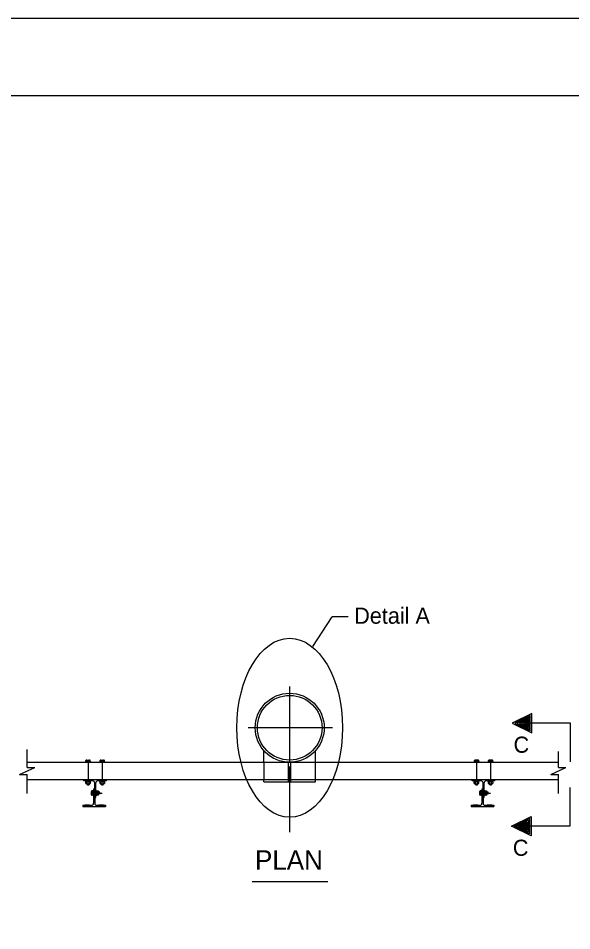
# Model space of a CAD drawing. Extents: x 0 to 2.83, y -0.03 to 1.83.
# Drawn here: x 2.051 to 2.497, y 1.099 to 1.833 of the extents above; entities that cross this region are included whole.
import ezdxf

# ---------------------------------------------------------------- set-up
doc = ezdxf.new("R2010")
doc.units = 0
for name, color, linetype in [('52', 7, 'Continuous'), ('55', 7, 'Continuous'), ('57', 7, 'Continuous'), ('63', 7, 'Continuous')]:
    doc.layers.add(name, color=color, linetype=linetype)

msp = doc.modelspace()

# ---------------------------------------------------------------- linework, layer by layer
at = {"layer": '52'}
for p, q in [((2.24874, 1.23455), (2.24874, 1.24403)), ((2.29054, 1.23455), (2.29054, 1.24403)), ((2.05828, 1.23455), (2.48598, 1.23455)), ((2.10557, 1.23517), (2.10926, 1.23517)), ((2.10557, 1.23517), (2.10557, 1.23455)), ((2.10557, 1.23455), (2.10926, 1.23455)), ((2.10562, 1.23517), (2.10562, 1.23603)), ((2.10562, 1.23517), (2.10912, 1.23517)), ((2.10597, 1.23625), (2.1087, 1.23625)), ((2.10649, 1.23517), (2.10649, 1.23603)), ((2.10742, 1.23565), (2.10742, 1.23565)), ((2.10742, 1.23517), (2.10742, 1.23517)), ((2.10742, 1.23455), (2.10742, 1.21957)), ((2.10742, 1.23455), (2.10742, 1.23455)), ((2.10824, 1.23517), (2.10824, 1.23603)), ((2.10912, 1.23517), (2.10912, 1.23602)), ((2.10926, 1.23517), (2.10926, 1.23455)), ((2.1169, 1.23517), (2.12058, 1.23517)), ((2.1169, 1.23517), (2.1169, 1.23455)), ((2.1169, 1.23455), (2.12058, 1.23455)), ((2.11694, 1.23517), (2.11694, 1.23603)), ((2.11694, 1.23517), (2.12044, 1.23517)), ((2.1173, 1.23625), (2.12003, 1.23625)), ((2.11782, 1.23517), (2.11782, 1.23603)), ((2.11874, 1.23565), (2.11874, 1.23565)), ((2.11874, 1.23517), (2.11874, 1.23517)), ((2.11874, 1.23455), (2.11874, 1.21957)), ((2.11874, 1.23455), (2.11874, 1.23455)), ((2.11957, 1.23517), (2.11957, 1.23603)), ((2.12044, 1.23517), (2.12044, 1.23602)), ((2.12058, 1.23517), (2.12058, 1.23455)), ((2.24874, 1.23455), (2.24874, 1.22066)), ((2.26877, 1.21892), (2.26877, 1.23457)), ((2.27051, 1.21892), (2.27051, 1.23457)), ((2.29054, 1.22066), (2.29054, 1.23455)), ((2.42193, 1.23517), (2.41824, 1.23517)), ((2.41824, 1.23517), (2.41824, 1.23455)), ((2.42193, 1.23455), (2.41824, 1.23455)), ((2.41838, 1.23517), (2.41838, 1.23602)), ((2.42188, 1.23517), (2.41838, 1.23517)), ((2.42152, 1.23625), (2.4188, 1.23625)), ((2.41926, 1.23517), (2.41926, 1.23603)), ((2.42008, 1.23565), (2.42008, 1.23565)), ((2.42008, 1.23517), (2.42008, 1.23517)), ((2.42008, 1.23455), (2.42008, 1.21957)), ((2.42008, 1.23455), (2.42008, 1.23455)), ((2.42101, 1.23517), (2.42101, 1.23603)), ((2.42188, 1.23517), (2.42188, 1.23603)), ((2.42193, 1.23517), (2.42193, 1.23455)), ((2.43325, 1.23517), (2.42957, 1.23517)), ((2.42957, 1.23517), (2.42957, 1.23455)), ((2.43325, 1.23455), (2.42957, 1.23455)), ((2.42971, 1.23517), (2.42971, 1.23602)), ((2.43321, 1.23517), (2.42971, 1.23517)), ((2.43285, 1.23625), (2.43013, 1.23625)), ((2.43058, 1.23517), (2.43058, 1.23603)), ((2.43141, 1.23565), (2.43141, 1.23565)), ((2.43141, 1.23517), (2.43141, 1.23517)), ((2.43141, 1.23455), (2.43141, 1.21957)), ((2.43141, 1.23455), (2.43141, 1.23455)), ((2.43233, 1.23517), (2.43233, 1.23603)), ((2.43321, 1.23517), (2.43321, 1.23603)), ((2.43325, 1.23517), (2.43325, 1.23455)), ((2.05828, 1.22066), (2.48598, 1.22066)), ((2.10393, 1.21957), (2.10393, 1.22066)), ((2.11112, 1.21957), (2.10393, 1.21957)), ((2.10557, 1.21957), (2.10926, 1.21957)), ((2.10557, 1.21895), (2.10557, 1.21957)), ((2.10702, 1.21895), (2.10763, 1.21957)), ((2.10742, 1.21957), (2.10742, 1.21957)), ((2.10926, 1.21895), (2.10926, 1.21957)), ((2.12223, 1.21957), (2.11504, 1.21957)), ((2.1169, 1.21957), (2.12058, 1.21957)), ((2.1169, 1.21895), (2.1169, 1.21957)), ((2.11834, 1.21895), (2.11895, 1.21957)), ((2.11874, 1.21957), (2.11874, 1.21957)), ((2.12058, 1.21895), (2.12058, 1.21957)), ((2.12223, 1.21957), (2.12223, 1.22066)), ((2.24874, 1.21892), (2.24874, 1.22066)), ((2.29054, 1.21892), (2.29054, 1.22066)), ((2.4166, 1.21957), (2.4166, 1.22066)), ((2.42378, 1.21957), (2.4166, 1.21957)), ((2.41824, 1.21957), (2.42193, 1.21957)), ((2.41824, 1.21895), (2.41824, 1.21957)), ((2.41968, 1.21895), (2.42029, 1.21957)), ((2.42008, 1.21957), (2.42008, 1.21957)), ((2.42193, 1.21895), (2.42193, 1.21957)), ((2.43489, 1.21957), (2.42771, 1.21957)), ((2.42957, 1.21957), (2.43325, 1.21957)), ((2.42957, 1.21895), (2.42957, 1.21957)), ((2.43101, 1.21895), (2.43162, 1.21957)), ((2.43141, 1.21957), (2.43141, 1.21957)), ((2.43325, 1.21895), (2.43325, 1.21957)), ((2.43489, 1.21957), (2.43489, 1.22066)), ((2.10557, 1.21895), (2.10926, 1.21895)), ((2.10562, 1.21895), (2.10912, 1.21895)), ((2.10562, 1.21748), (2.10562, 1.21873)), ((2.10601, 1.21727), (2.10868, 1.21727)), ((2.10649, 1.21748), (2.10649, 1.21873)), ((2.10671, 1.21707), (2.10649, 1.21717)), ((2.10671, 1.21685), (2.10649, 1.21695)), ((2.1065, 1.21717), (2.10668, 1.21727)), ((2.1065, 1.21717), (2.10823, 1.21726)), ((2.1065, 1.21695), (2.10671, 1.21707)), ((2.1065, 1.21695), (2.10823, 1.21703)), ((2.1065, 1.21673), (2.10671, 1.21685)), ((2.1065, 1.21673), (2.10823, 1.21682)), ((2.10672, 1.21663), (2.1065, 1.21673)), ((2.10651, 1.21651), (2.10672, 1.21663)), ((2.10651, 1.21651), (2.10823, 1.2166)), ((2.10693, 1.21631), (2.10651, 1.21651)), ((2.10671, 1.21707), (2.10803, 1.21713)), ((2.10671, 1.21685), (2.10803, 1.21692)), ((2.10672, 1.21663), (2.10803, 1.2167)), ((2.10693, 1.21631), (2.10798, 1.21631)), ((2.1074, 1.21645), (2.10803, 1.21648)), ((2.10742, 1.21895), (2.10742, 1.21895)), ((2.10798, 1.21631), (2.10817, 1.21642)), ((2.10803, 1.21713), (2.10823, 1.21726)), ((2.10823, 1.21703), (2.10803, 1.21714)), ((2.10803, 1.21692), (2.10823, 1.21703)), ((2.10823, 1.21682), (2.10803, 1.21693)), ((2.10803, 1.2167), (2.10823, 1.21682)), ((2.10823, 1.2166), (2.10803, 1.21671)), ((2.10803, 1.21648), (2.10823, 1.2166)), ((2.10817, 1.21642), (2.10803, 1.21648)), ((2.10824, 1.21748), (2.10824, 1.21873)), ((2.10912, 1.21872), (2.10912, 1.2175)), ((2.11177, 1.21325), (2.11177, 1.20149)), ((2.11177, 1.21325), (2.11264, 1.21325)), ((2.11264, 1.20628), (2.11264, 1.21804)), ((2.11264, 1.21325), (2.11264, 1.20149)), ((2.11352, 1.20628), (2.11352, 1.21804)), ((2.1169, 1.21895), (2.12058, 1.21895)), ((2.11694, 1.21895), (2.12044, 1.21895)), ((2.11694, 1.21748), (2.11694, 1.21873)), ((2.11733, 1.21727), (2.12001, 1.21727)), ((2.11782, 1.21748), (2.11782, 1.21873)), ((2.11803, 1.21707), (2.11782, 1.21717)), ((2.11803, 1.21685), (2.11782, 1.21695)), ((2.11783, 1.21717), (2.118, 1.21727)), ((2.11783, 1.21717), (2.11956, 1.21726)), ((2.11783, 1.21695), (2.11803, 1.21707)), ((2.11783, 1.21695), (2.11956, 1.21703)), ((2.11783, 1.21673), (2.11803, 1.21685)), ((2.11783, 1.21673), (2.11956, 1.21682)), ((2.11804, 1.21663), (2.11783, 1.21673)), ((2.11783, 1.21651), (2.11804, 1.21663)), ((2.11783, 1.21651), (2.11956, 1.2166)), ((2.11826, 1.21631), (2.11783, 1.21651)), ((2.11803, 1.21707), (2.11935, 1.21713)), ((2.11803, 1.21685), (2.11935, 1.21692)), ((2.11804, 1.21663), (2.11935, 1.2167)), ((2.11826, 1.21631), (2.11931, 1.21631)), ((2.11872, 1.21645), (2.11936, 1.21648)), ((2.11874, 1.21895), (2.11874, 1.21895)), ((2.11931, 1.21631), (2.11949, 1.21642)), ((2.11956, 1.21703), (2.11935, 1.21714)), ((2.11956, 1.21682), (2.11935, 1.21693)), ((2.11956, 1.2166), (2.11935, 1.21671)), ((2.11936, 1.21713), (2.11956, 1.21726)), ((2.11936, 1.21692), (2.11956, 1.21703)), ((2.11936, 1.2167), (2.11956, 1.21682)), ((2.11936, 1.21648), (2.11956, 1.2166)), ((2.11949, 1.21642), (2.11936, 1.21648)), ((2.11957, 1.21748), (2.11957, 1.21873)), ((2.12044, 1.21872), (2.12044, 1.2175)), ((2.24874, 1.21892), (2.29054, 1.21892)), ((2.41824, 1.21895), (2.42193, 1.21895)), ((2.41828, 1.21895), (2.42178, 1.21895)), ((2.41828, 1.21748), (2.41828, 1.21873)), ((2.41867, 1.21727), (2.42135, 1.21727)), ((2.41916, 1.21748), (2.41916, 1.21873)), ((2.41938, 1.21707), (2.41916, 1.21717)), ((2.41938, 1.21685), (2.41916, 1.21695)), ((2.41917, 1.21717), (2.41934, 1.21727)), ((2.41917, 1.21717), (2.4209, 1.21726)), ((2.41917, 1.21695), (2.41938, 1.21707)), ((2.41917, 1.21695), (2.4209, 1.21703)), ((2.41917, 1.21673), (2.41938, 1.21685)), ((2.41917, 1.21673), (2.4209, 1.21682)), ((2.41938, 1.21663), (2.41917, 1.21673)), ((2.41918, 1.21651), (2.41938, 1.21663)), ((2.41918, 1.21651), (2.4209, 1.2166)), ((2.4196, 1.21631), (2.41918, 1.21651)), ((2.41938, 1.21707), (2.42069, 1.21713)), ((2.41938, 1.21685), (2.42069, 1.21692)), ((2.41938, 1.21663), (2.42069, 1.2167)), ((2.4196, 1.21631), (2.42065, 1.21631)), ((2.42007, 1.21645), (2.4207, 1.21648)), ((2.42008, 1.21895), (2.42008, 1.21895)), ((2.42065, 1.21631), (2.42083, 1.21642)), ((2.4209, 1.21703), (2.42069, 1.21714)), ((2.4209, 1.21682), (2.42069, 1.21693)), ((2.4209, 1.2166), (2.42069, 1.21671)), ((2.4207, 1.21713), (2.4209, 1.21726)), ((2.4207, 1.21692), (2.4209, 1.21703)), ((2.4207, 1.2167), (2.4209, 1.21682)), ((2.4207, 1.21648), (2.4209, 1.2166)), ((2.42083, 1.21642), (2.4207, 1.21648)), ((2.42091, 1.21748), (2.42091, 1.21873)), ((2.42178, 1.21872), (2.42178, 1.2175)), ((2.42443, 1.21325), (2.42443, 1.20149)), ((2.42443, 1.21325), (2.42531, 1.21325)), ((2.42531, 1.20628), (2.42531, 1.21804)), ((2.42531, 1.21325), (2.42531, 1.20149)), ((2.42618, 1.20628), (2.42618, 1.21804)), ((2.42957, 1.21895), (2.43325, 1.21895)), ((2.42961, 1.21895), (2.43311, 1.21895)), ((2.42961, 1.21748), (2.42961, 1.21873)), ((2.43, 1.21727), (2.43268, 1.21727)), ((2.43048, 1.21748), (2.43048, 1.21873)), ((2.4307, 1.21707), (2.43048, 1.21717)), ((2.4307, 1.21685), (2.43048, 1.21695)), ((2.43049, 1.21717), (2.43067, 1.21727)), ((2.43049, 1.21717), (2.43223, 1.21726)), ((2.43049, 1.21695), (2.4307, 1.21707)), ((2.43049, 1.21695), (2.43223, 1.21703)), ((2.43049, 1.21673), (2.4307, 1.21685)), ((2.43049, 1.21673), (2.43223, 1.21682)), ((2.43071, 1.21663), (2.43049, 1.21673)), ((2.4305, 1.21651), (2.43071, 1.21663)), ((2.4305, 1.21651), (2.43223, 1.2166)), ((2.43093, 1.21631), (2.4305, 1.21651)), ((2.4307, 1.21707), (2.43202, 1.21713)), ((2.4307, 1.21685), (2.43202, 1.21692)), ((2.43071, 1.21663), (2.43202, 1.2167)), ((2.43093, 1.21631), (2.43197, 1.21631)), ((2.43139, 1.21645), (2.43203, 1.21648)), ((2.43141, 1.21895), (2.43141, 1.21895)), ((2.43197, 1.21631), (2.43216, 1.21642)), ((2.43223, 1.21703), (2.43202, 1.21714)), ((2.43223, 1.21682), (2.43202, 1.21693)), ((2.43223, 1.2166), (2.43202, 1.21671)), ((2.43203, 1.21713), (2.43223, 1.21726)), ((2.43203, 1.21692), (2.43223, 1.21703)), ((2.43203, 1.2167), (2.43223, 1.21682)), ((2.43203, 1.21648), (2.43223, 1.2166)), ((2.43216, 1.21642), (2.43203, 1.21648)), ((2.43223, 1.21748), (2.43223, 1.21873)), ((2.43311, 1.21872), (2.43311, 1.2175)), ((2.11007, 1.20833), (2.11007, 1.21105)), ((2.11115, 1.21059), (2.11028, 1.21059)), ((2.11115, 1.20884), (2.11028, 1.20884)), ((2.11115, 1.20797), (2.11028, 1.20797)), ((2.11115, 1.21147), (2.1103, 1.21147)), ((2.11115, 1.20793), (2.11115, 1.21161)), ((2.11115, 1.21161), (2.11177, 1.21161)), ((2.11115, 1.20797), (2.11115, 1.21147)), ((2.11115, 1.20977), (2.11115, 1.20977)), ((2.11115, 1.20793), (2.11177, 1.20793)), ((2.11177, 1.20793), (2.11177, 1.21161)), ((2.11177, 1.20977), (2.11177, 1.20977)), ((2.11177, 1.20977), (2.11871, 1.20977)), ((2.11352, 1.20628), (2.11264, 1.20628)), ((2.11352, 1.20793), (2.11352, 1.21161)), ((2.11413, 1.21161), (2.11352, 1.21161)), ((2.11413, 1.20937), (2.11352, 1.20998)), ((2.11352, 1.20977), (2.11352, 1.20977)), ((2.11413, 1.20793), (2.11352, 1.20793)), ((2.11413, 1.20793), (2.11413, 1.21161)), ((2.11413, 1.20797), (2.11413, 1.21147)), ((2.11413, 1.20977), (2.11413, 1.20977)), ((2.1156, 1.21059), (2.11435, 1.21059)), ((2.1156, 1.20884), (2.11435, 1.20884)), ((2.1156, 1.20797), (2.11435, 1.20797)), ((2.11437, 1.21147), (2.11558, 1.21147)), ((2.11582, 1.20836), (2.11582, 1.21103)), ((2.11592, 1.20885), (2.11582, 1.20903)), ((2.11592, 1.20885), (2.11583, 1.21058)), ((2.11595, 1.21038), (2.11583, 1.21058)), ((2.11602, 1.20906), (2.11592, 1.20884)), ((2.11605, 1.21058), (2.11594, 1.21037)), ((2.11602, 1.20906), (2.11595, 1.21037)), ((2.11613, 1.20885), (2.11602, 1.20906)), ((2.11613, 1.20885), (2.11605, 1.21058)), ((2.11617, 1.21038), (2.11605, 1.21058)), ((2.11623, 1.20906), (2.11613, 1.20884)), ((2.11627, 1.21058), (2.11616, 1.21037)), ((2.11623, 1.20906), (2.11617, 1.21037)), ((2.11636, 1.20885), (2.11623, 1.20906)), ((2.11636, 1.20885), (2.11627, 1.21058)), ((2.11638, 1.21038), (2.11627, 1.21058)), ((2.11645, 1.20907), (2.11635, 1.20885)), ((2.11648, 1.21058), (2.11638, 1.21037)), ((2.11645, 1.20907), (2.11638, 1.21037)), ((2.11658, 1.20886), (2.11645, 1.20907)), ((2.11658, 1.20886), (2.11648, 1.21058)), ((2.1166, 1.21038), (2.11648, 1.21058)), ((2.11678, 1.20928), (2.11658, 1.20886)), ((2.11667, 1.21052), (2.1166, 1.21038)), ((2.11663, 1.20975), (2.1166, 1.21038)), ((2.11678, 1.21033), (2.11667, 1.21052)), ((2.11678, 1.20928), (2.11678, 1.21033)), ((2.42273, 1.20833), (2.42273, 1.21105)), ((2.42382, 1.21059), (2.42295, 1.21059)), ((2.42382, 1.20884), (2.42295, 1.20884)), ((2.42382, 1.20797), (2.42295, 1.20797)), ((2.42382, 1.21147), (2.42297, 1.21147)), ((2.42382, 1.20793), (2.42382, 1.21161)), ((2.42382, 1.21161), (2.42443, 1.21161)), ((2.42382, 1.20797), (2.42382, 1.21147)), ((2.42382, 1.20977), (2.42382, 1.20977)), ((2.42382, 1.20793), (2.42443, 1.20793)), ((2.42443, 1.20793), (2.42443, 1.21161)), ((2.42443, 1.20977), (2.42443, 1.20977)), ((2.42443, 1.20977), (2.43138, 1.20977)), ((2.42618, 1.20628), (2.42531, 1.20628)), ((2.42618, 1.20793), (2.42618, 1.21161)), ((2.4268, 1.21161), (2.42618, 1.21161)), ((2.4268, 1.20937), (2.42618, 1.20998)), ((2.42618, 1.20977), (2.42618, 1.20977)), ((2.4268, 1.20793), (2.42618, 1.20793)), ((2.4268, 1.20793), (2.4268, 1.21161)), ((2.4268, 1.20797), (2.4268, 1.21147)), ((2.4268, 1.20977), (2.4268, 1.20977)), ((2.42827, 1.21059), (2.42702, 1.21059)), ((2.42827, 1.20884), (2.42702, 1.20884)), ((2.42827, 1.20797), (2.42702, 1.20797)), ((2.42703, 1.21147), (2.42825, 1.21147)), ((2.42848, 1.20836), (2.42848, 1.21103)), ((2.42858, 1.20885), (2.42848, 1.20903)), ((2.42858, 1.20885), (2.42849, 1.21058)), ((2.42862, 1.21038), (2.42849, 1.21058)), ((2.42868, 1.20906), (2.42858, 1.20884)), ((2.42872, 1.21058), (2.42861, 1.21037)), ((2.42868, 1.20906), (2.42862, 1.21037)), ((2.4288, 1.20885), (2.42868, 1.20906)), ((2.4288, 1.20885), (2.42872, 1.21058)), ((2.42883, 1.21038), (2.42872, 1.21058)), ((2.4289, 1.20906), (2.4288, 1.20884)), ((2.42893, 1.21058), (2.42883, 1.21037)), ((2.4289, 1.20906), (2.42883, 1.21037)), ((2.42903, 1.20885), (2.4289, 1.20906)), ((2.42903, 1.20885), (2.42893, 1.21058)), ((2.42905, 1.21038), (2.42893, 1.21058)), ((2.42912, 1.20907), (2.42902, 1.20885)), ((2.42915, 1.21058), (2.42904, 1.21037)), ((2.42912, 1.20907), (2.42905, 1.21037)), ((2.42924, 1.20886), (2.42912, 1.20907)), ((2.42924, 1.20886), (2.42915, 1.21058)), ((2.42927, 1.21038), (2.42915, 1.21058)), ((2.42944, 1.20928), (2.42924, 1.20886)), ((2.42933, 1.21052), (2.42927, 1.21038)), ((2.4293, 1.20975), (2.42927, 1.21038)), ((2.42944, 1.21033), (2.42933, 1.21052)), ((2.42944, 1.20928), (2.42944, 1.21033)), ((2.10306, 1.19997), (2.10306, 1.19888)), ((2.10306, 1.19997), (2.11024, 1.19997)), ((2.10306, 1.19888), (2.12135, 1.19888)), ((2.10838, 1.19997), (2.1047, 1.19997)), ((2.10654, 1.19997), (2.10654, 1.19997)), ((2.11417, 1.19997), (2.12135, 1.19997)), ((2.11971, 1.19997), (2.11603, 1.19997)), ((2.11787, 1.19997), (2.11787, 1.19997)), ((2.12135, 1.19997), (2.12135, 1.19888)), ((2.41573, 1.19997), (2.41573, 1.19888)), ((2.41573, 1.19997), (2.42291, 1.19997)), ((2.41573, 1.19888), (2.43402, 1.19888)), ((2.42105, 1.19997), (2.41737, 1.19997)), ((2.41921, 1.19997), (2.41921, 1.19997)), ((2.42683, 1.19997), (2.43402, 1.19997)), ((2.43237, 1.19997), (2.42869, 1.19997)), ((2.43053, 1.19997), (2.43053, 1.19997)), ((2.43402, 1.19997), (2.43402, 1.19888))]:
    msp.add_line(p, q, dxfattribs=at)
for radius in [0.02778, 0.02604]:
    msp.add_circle((2.26965, 1.26233), radius, dxfattribs=at)
for centre, radius, start, end in [((2.10605, 1.23572), 0.000534, 35.66322, 144.33678), ((2.10605, 1.23571), 0.000542, 36.80441, 143.19559), ((2.10736, 1.23437), 0.00188, 62.20774, 117.79226), ((2.10868, 1.23571), 0.000542, 36.76123, 143.23878), ((2.11738, 1.23572), 0.000534, 35.66322, 144.33678), ((2.11738, 1.23571), 0.000542, 36.80441, 143.19559), ((2.11869, 1.23437), 0.00188, 62.20774, 117.79226), ((2.12, 1.23571), 0.000542, 36.76123, 143.23878), ((2.41882, 1.23571), 0.000542, 36.76123, 143.23877), ((2.42014, 1.23437), 0.00188, 62.20774, 117.79226), ((2.42145, 1.23572), 0.000534, 35.66322, 144.33678), ((2.42145, 1.23571), 0.000542, 36.80441, 143.19559), ((2.43015, 1.23571), 0.000542, 36.76123, 143.23877), ((2.43146, 1.23437), 0.00188, 62.20774, 117.79226), ((2.43277, 1.23572), 0.000534, 35.66322, 144.33678), ((2.43277, 1.23571), 0.000542, 36.80441, 143.19559), ((2.11112, 1.21804), 0.00152, 0, 90), ((2.11504, 1.21804), 0.00152, 90, 180), ((2.42378, 1.21804), 0.00152, 0, 90), ((2.42771, 1.21804), 0.00152, 90, 180), ((2.10605, 1.21841), 0.000542, 36.80441, 143.19559), ((2.10605, 1.2178), 0.00054, 216.43979, 323.56021), ((2.10736, 1.21707), 0.00188, 62.20774, 117.79226), ((2.10736, 1.21915), 0.00188, 242.20774, 297.79226), ((2.10868, 1.21841), 0.000542, 36.80441, 143.19559), ((2.10868, 1.21781), 0.000542, 216.85748, 323.14252), ((2.11738, 1.21841), 0.000542, 36.80441, 143.19559), ((2.11738, 1.2178), 0.00054, 216.43979, 323.56021), ((2.11869, 1.21707), 0.00188, 62.20774, 117.79226), ((2.11869, 1.21915), 0.00188, 242.20774, 297.79226), ((2.12, 1.21841), 0.000542, 36.80441, 143.19559), ((2.12, 1.21781), 0.000542, 216.85748, 323.14252), ((2.41872, 1.21841), 0.000542, 36.80441, 143.19559), ((2.41872, 1.2178), 0.00054, 216.43979, 323.56021), ((2.42003, 1.21707), 0.00188, 62.20774, 117.79226), ((2.42003, 1.21915), 0.00188, 242.20774, 297.79226), ((2.42134, 1.21841), 0.000542, 36.80441, 143.19559), ((2.42134, 1.21781), 0.000542, 216.85748, 323.14252), ((2.43005, 1.21841), 0.000542, 36.80441, 143.19559), ((2.43005, 1.2178), 0.00054, 216.43979, 323.56021), ((2.43136, 1.21707), 0.00188, 62.20774, 117.79226), ((2.43136, 1.21915), 0.00188, 242.20774, 297.79226), ((2.43267, 1.21841), 0.000542, 36.80441, 143.19559), ((2.43267, 1.21781), 0.000542, 216.85748, 323.14252), ((2.1106, 1.2084), 0.000534, 125.66322, 234.33678), ((2.11061, 1.21103), 0.000542, 126.76123, 233.23878), ((2.11195, 1.20971), 0.00188, 152.20774, 207.79226), ((2.11061, 1.2084), 0.000542, 126.80441, 233.19559), ((2.11468, 1.21103), 0.000542, 126.80441, 233.19559), ((2.11602, 1.20971), 0.00188, 152.20774, 207.79226), ((2.11468, 1.2084), 0.000542, 126.80441, 233.19559), ((2.11527, 1.21103), 0.000542, 306.85748, 53.14252), ((2.11393, 1.20971), 0.00188, 332.20774, 27.79226), ((2.11528, 1.2084), 0.00054, 306.43979, 53.56021), ((2.42327, 1.21103), 0.000542, 126.76123, 233.23878), ((2.42461, 1.20971), 0.00188, 152.20774, 207.79226), ((2.42326, 1.2084), 0.000534, 125.66322, 234.33678), ((2.42328, 1.2084), 0.000542, 126.80441, 233.19559), ((2.42734, 1.21103), 0.000542, 126.80441, 233.19559), ((2.42868, 1.20971), 0.00188, 152.20774, 207.79226), ((2.42734, 1.2084), 0.000542, 126.80441, 233.19559), ((2.42794, 1.21103), 0.000542, 306.85748, 53.14252), ((2.4266, 1.20971), 0.00188, 332.20774, 27.79226), ((2.42795, 1.2084), 0.00054, 306.43979, 53.56021), ((2.11024, 1.20149), 0.00152, 270, 0), ((2.11417, 1.20149), 0.00152, 180, 270), ((2.42291, 1.20149), 0.00152, 270, 0), ((2.42683, 1.20149), 0.00152, 180, 270)]:
    msp.add_arc(centre, radius, start, end, dxfattribs=at)
msp.add_ellipse((2.26964, 1.26233), major_axis=(0, -0.07197), ratio=0.590803, dxfattribs=at)
at = {"layer": '55'}
for p, q in [((2.2882, 1.32781), (2.30373, 1.35154)), ((2.31666, 1.35154), (2.30373, 1.35154)), ((2.26964, 1.23455), (2.26964, 1.29544)), ((2.30424, 1.26233), (2.23611, 1.26233)), ((2.05828, 1.23023), (2.05828, 1.24476)), ((2.48598, 1.23023), (2.48598, 1.2433)), ((2.05221, 1.22465), (2.06434, 1.23023)), ((2.05828, 1.23023), (2.06434, 1.23023)), ((2.26964, 1.17827), (2.26964, 1.23101)), ((2.47991, 1.22465), (2.49204, 1.23023)), ((2.48598, 1.23023), (2.49204, 1.23023)), ((2.05221, 1.22465), (2.05828, 1.22465)), ((2.05828, 1.20932), (2.05828, 1.22465)), ((2.47991, 1.22465), (2.48598, 1.22465)), ((2.48598, 1.20932), (2.48598, 1.22465))]:
    msp.add_line(p, q, dxfattribs=at)
for points in [[(2.49576, 1.23483), (2.49576, 1.26608), (2.46451, 1.26608), (2.46451, 1.2738), (2.44888, 1.26599), (2.46451, 1.25818), (2.46451, 1.26596), (2.46334, 1.26608), (2.46334, 1.27222), (2.45084, 1.26597), (2.46334, 1.25972), (2.46334, 1.26596), (2.46241, 1.26608), (2.46241, 1.27095), (2.45241, 1.26595), (2.46241, 1.26095), (2.46241, 1.26596), (2.46148, 1.26608), (2.46148, 1.26953), (2.45443, 1.26601), (2.46148, 1.26249), (2.46148, 1.26596), (2.4605, 1.26608), (2.4605, 1.26851), (2.45554, 1.26602), (2.4605, 1.26354), (2.4605, 1.26596), (2.45993, 1.26608), (2.45993, 1.26748), (2.45704, 1.26603), (2.45993, 1.26459), (2.45993, 1.26596), (2.45938, 1.26608), (2.45938, 1.2666), (2.4583, 1.26607), (2.45938, 1.26553), (2.45938, 1.26596)], [(2.49523, 1.21435), (2.49523, 1.1831), (2.46398, 1.1831), (2.46398, 1.17538), (2.44835, 1.18318), (2.46398, 1.191), (2.46398, 1.18322), (2.46281, 1.1831), (2.46281, 1.17696), (2.45031, 1.18321), (2.46281, 1.18946), (2.46281, 1.18322), (2.46188, 1.1831), (2.46188, 1.17823), (2.45188, 1.18322), (2.46188, 1.18823), (2.46188, 1.18322), (2.46094, 1.1831), (2.46094, 1.17964), (2.4539, 1.18317), (2.46094, 1.18668), (2.46094, 1.18322), (2.45997, 1.1831), (2.45997, 1.18067), (2.45501, 1.18316), (2.45997, 1.18563), (2.45997, 1.18322), (2.4594, 1.1831), (2.4594, 1.1817), (2.45651, 1.18314), (2.4594, 1.18458), (2.4594, 1.18322), (2.45884, 1.1831), (2.45884, 1.18258), (2.45777, 1.18311), (2.45884, 1.18365), (2.45884, 1.18322)]]:
    msp.add_lwpolyline(points, dxfattribs=at)
at = {"layer": '57'}
msp.add_line((2.23943, 1.13871), (2.30025, 1.13871), dxfattribs=at)
at = {"layer": '63'}
msp.add_line((0, 1.83333), (2.83333, 1.83333), dxfattribs=at)
msp.add_lwpolyline([(2.72918, 1.77077), (0.10418, 1.77077), (0.10418, 0.06244), (2.72918, 0.06244)], close=True, dxfattribs=at)

# ---------------------------------------------------------------- texts
at = {"layer": '57'}
for s, height, p in [('Detail A', 0.013008, (2.3216, 1.34602)), ('C', 0.013, (2.44988, 1.2422)), ('C', 0.013, (2.44931, 1.15923)), ('PLAN', 0.015625, (2.24173, 1.14809))]:
    msp.add_text(s, height=height, dxfattribs=at).set_placement(p)

doc.saveas('drawing.dxf')
